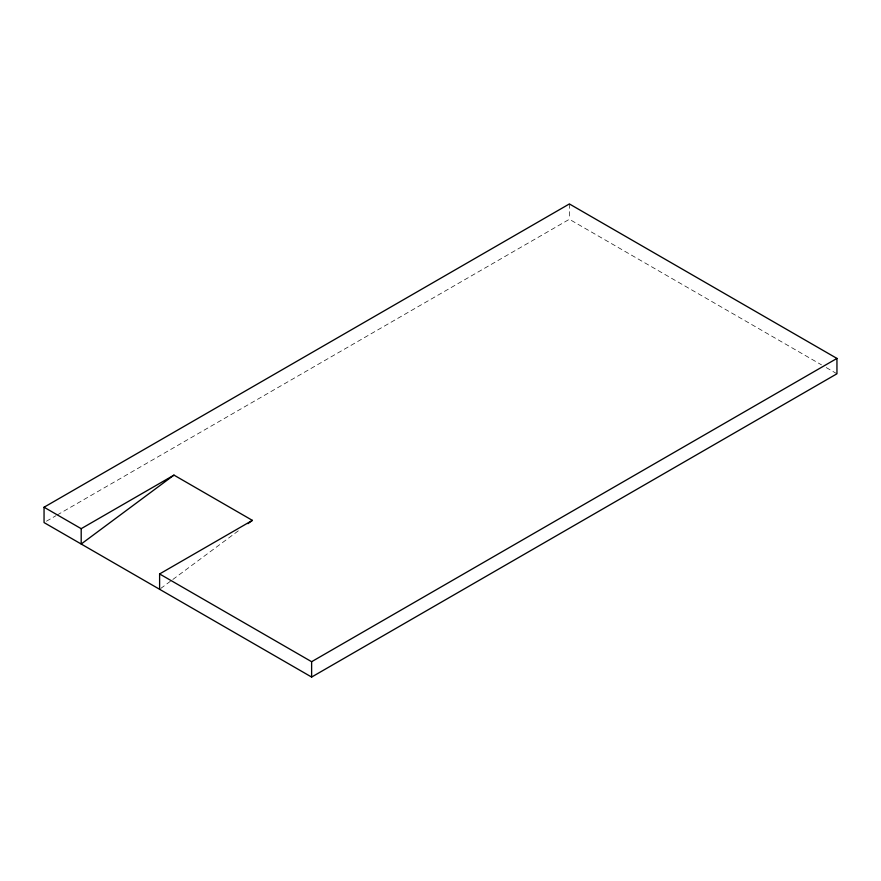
<?xml version="1.0" encoding="UTF-8"?>
<svg xmlns="http://www.w3.org/2000/svg" width="881" height="881" viewBox="0 0 881 881"><rect width="100%" height="100%" fill="white"/><g stroke="black" fill="none" stroke-linecap="round" stroke-linejoin="round"><path stroke-width="0.66" stroke-dasharray="4.41 3.3" d="M160.705 588.475L171.751 580.271M172.863 579.456L240.238 529.404M46.429 521.2L55.966 515.704M57.155 515.011L569.379 219.292L821.488 364.844M826.246 367.586L836.95 373.775M569.379 203.94L569.379 219.292"/><path stroke-width="1.32" d="M173.975 475.112L81.195 544.029L81.195 528.677L173.975 475.112L252.384 520.374L247.968 523.655M44.05 507.225L569.379 203.94L836.95 358.424L836.95 373.775L311.621 677.06L44.05 522.576L44.05 507.225L81.195 528.677M159.604 589.301L159.604 573.949L252.384 520.374M159.604 573.949L311.621 661.708L836.95 358.424M311.621 661.708L311.621 677.06"/></g></svg>
